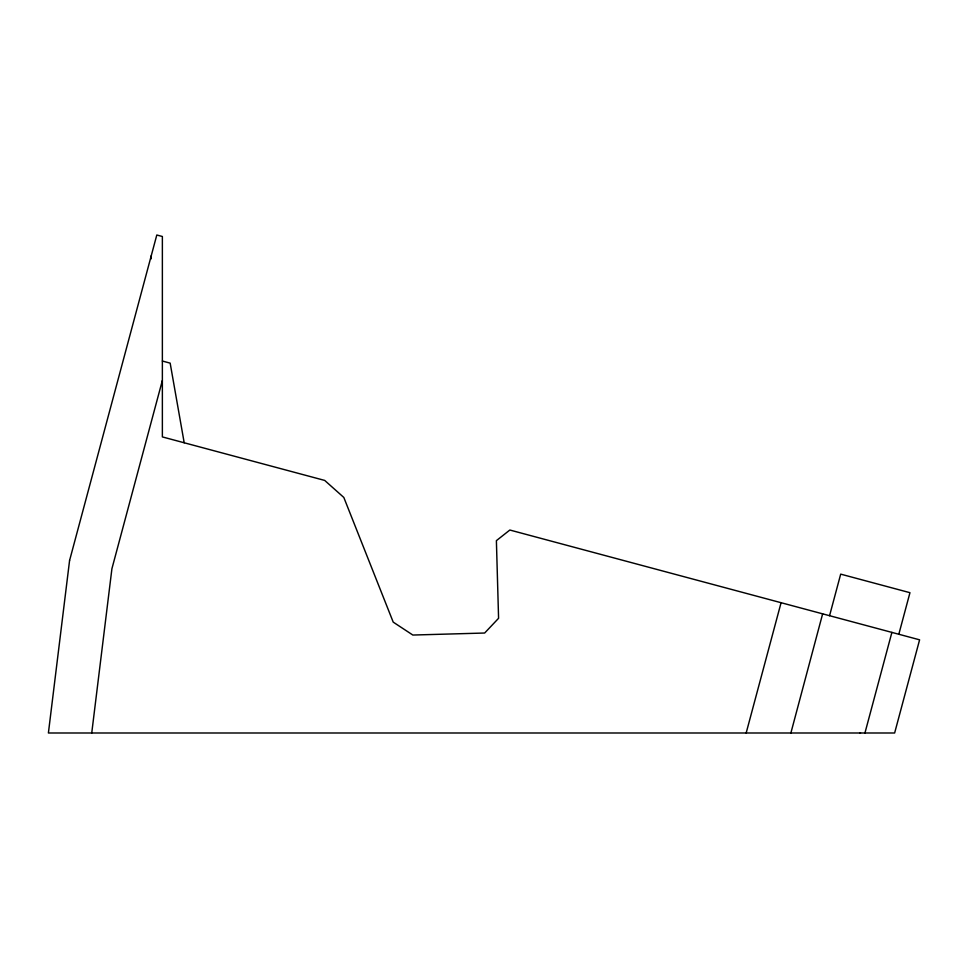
<?xml version="1.0" encoding="UTF-8"?>
<svg xmlns="http://www.w3.org/2000/svg" width="968" height="968" viewBox="0 0 968 968"><rect width="100%" height="100%" fill="white"/><g stroke="black" fill="none" stroke-linecap="round" stroke-linejoin="round"><path stroke-width="1.45" d="M91.742 732.994L111.913 568.748L162.37 380.448M746.171 732.994L781.079 602.701M822.643 613.833L790.88 732.994M829.564 615.696L840.696 574.133L909.956 592.694L898.824 634.246M864.944 732.994L891.891 632.394M859.85 732.994L860.516 732.994M162.37 361.04L170.162 363.133L184.198 442.763M151.238 255.782L151.238 258.795M69.575 560.52L48.4 732.994L894.638 732.994L919.6 639.824L509.846 530.028L496.39 540.652L498.58 618.286L484.653 633.024L412.84 635.044L393.214 622.121L343.821 497.455L324.691 480.418L162.37 436.919L162.37 236.494L156.804 235.006L69.575 560.52"/></g></svg>
